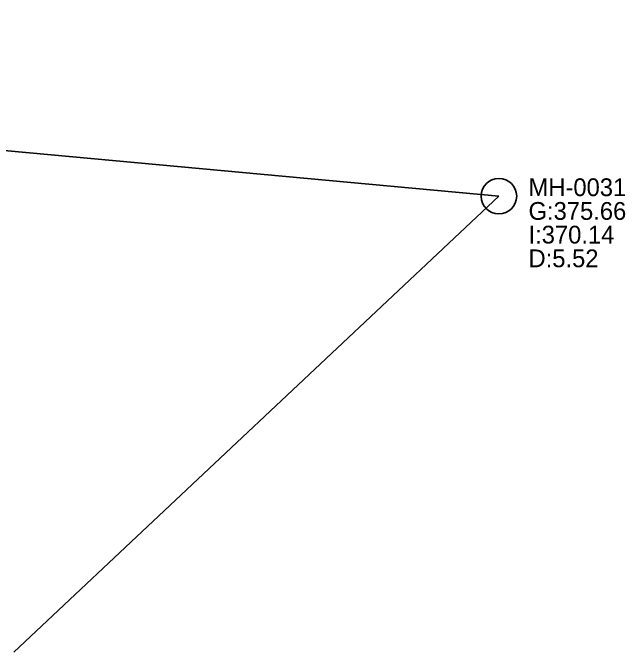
# Model space of a CAD drawing. Header units: metres. Extents: x 449900 to 451990, y 2566732 to 2570847.
# Drawn here: x 451222.15 to 451263.52, y 2570254.1 to 2570297.29 of the extents above; entities that cross this region are included whole.
import ezdxf

# ---------------------------------------------------------------- set-up
doc = ezdxf.new("R2010")
doc.units = ezdxf.units.M
for name, color, linetype in [('SEW-MH', 7, 'Continuous'), ('SEW-MH-LABEL', 8, 'Continuous'), ('SEW-PIPE-DN200', 3, 'Continuous'), ('SEW-RIDER', 8, 'Continuous')]:
    doc.layers.add(name, color=color, linetype=linetype)

msp = doc.modelspace()

# ---------------------------------------------------------------- linework, layer by layer
at = {"layer": 'SEW-MH'}
msp.add_circle((451254.989, 2570284.905), 1.2, dxfattribs=at)
at = {"layer": 'SEW-PIPE-DN200'}
msp.add_lwpolyline([(451254.989, 2570284.905), (451201.554, 2570289.843), (451190.01, 2570291.931), (451181.08, 2570294.805), (451176.483, 2570297.288)], dxfattribs=at)
at = {"layer": 'SEW-RIDER'}
msp.add_lwpolyline([(451222.226, 2570254.103), (451254.989, 2570284.905)], dxfattribs=at)

# ---------------------------------------------------------------- texts
at = {"layer": 'SEW-MH-LABEL'}
for s, p in [('MH-0031', (451256.989, 2570284.905)), ('G:375.66', (451256.989, 2570283.305)), ('I:370.14', (451256.989, 2570281.705)), ('D:5.52', (451256.989, 2570280.105))]:
    msp.add_text(s, height=1.2, dxfattribs=at).set_placement(p)

doc.saveas('drawing.dxf')
